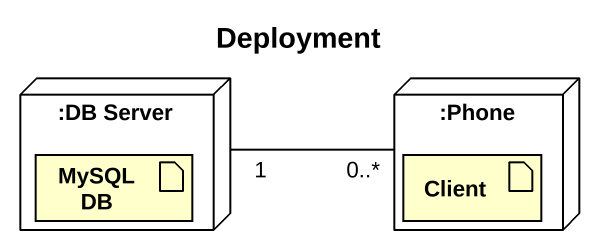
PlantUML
@startuml
title Deployment
node ":DB Server" as DB_Server {
  artifact "MySQL DB" as MySQL_DB
}
node ":Phone" as Phone {
  artifact Client
}
Phone "0..*" -left- "1" DB_Server
@enduml
